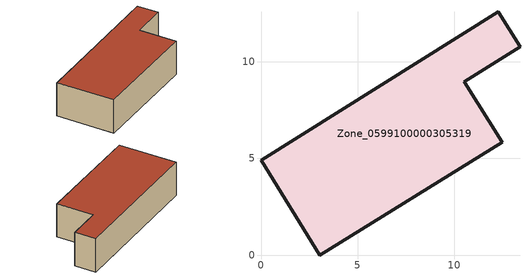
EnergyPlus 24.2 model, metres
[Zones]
Zone_0599100000305319
 floor ground (C_G): 0,4.89 12.26,12.57 13.39,10.77 10.52,8.96 12.48,5.85 3.05,0 z0
 wall outside (C_F): 3.05,0 12.48,5.85 10.52,8.96 13.39,10.77 12.26,12.57 0,4.89 3.05,0 z0:3.46
 roof outside (C_R): 12.26,12.57 0,4.89 3.05,0 12.48,5.85 10.52,8.96 13.39,10.77 z3.46
[BUILDING]
Pand.0599100000305319: North Axis=0; Terrain=City; Loads Convergence Tolerance Value=0.04; Temperature Convergence Tolerance Value=0.4; Solar Distribution=FullExterior; Maximum Number of Warmup Days=25; Minimum Number of Warmup Days=1
[Site:Location]
Rotterdam.The.Hague.AP_ZH_NLD Design_Conditions: Latitude=51.96; Longitude=4.45; Time Zone=1; Elevation=-4.5
[SITE:GROUNDTEMPERATURE:BUILDINGSURFACE]
18, 18, 18, 18, 18, 18, 18, 18, 18, 18, 18, 18
[MATERIAL] Thermal Absorptance=0.9; Solar Absorptance=0.7; Visible Absorptance=0.7
Name | Roughness | Thickness | Conductivity | Density | Specific Heat
G.TI.1946 | MediumSmooth | 0.15 | 1 | 540 | 1210
F.TI.1946 | Rough | 0.3 | 0.857143 | 1920 | 840
R.TI.1946 | MediumRough | 0.2 | 0.1 | 1500 | 1000
[CONSTRUCTION]
C_G: G.TI.1946
C_F: F.TI.1946
C_R: R.TI.1946
[ZONE]
Zone_0599100000305319: Type=1; Multiplier=1; Ceiling Height=Autocalculate; Volume=Autocalculate; Floor Area=autocalculate; Part of Total Floor Area=Yes
[ZONEINFILTRATION:DESIGNFLOWRATE]
Infil_Zone_0599100000305319: Zone or ZoneList or Space or SpaceList=Zone_0599100000305319; Schedule=AlwaysOn; Design Flow Rate Calculation Method=Flow/Area; Flow Rate per Floor Area=0.003; Constant Term Coefficient=1; Temperature Term Coefficient=0; Velocity Term Coefficient=0; Velocity Squared Term Coefficient=0
[HVACTEMPLATE:ZONE:IDEALLOADSAIRSYSTEM]
Zone_0599100000305319: Maximum Heating Supply Air Temperature=50; Minimum Cooling Supply Air Temperature=13; Maximum Heating Supply Air Humidity Ratio=0.0156; Minimum Cooling Supply Air Humidity Ratio=0.0077; Heating Limit=NoLimit; Cooling Limit=NoLimit; Dehumidification Control Type=ConstantSensibleHeatRatio; Cooling Sensible Heat Ratio=0.7; Dehumidification Setpoint=60; Humidification Control Type=None; Humidification Setpoint=30; Outdoor Air Method=None; Outdoor Air Flow Rate per Person=0.00944; Outdoor Air Flow Rate per Zone Floor Area=0; Outdoor Air Flow Rate per Zone=0; Demand Controlled Ventilation Type=None; Outdoor Air Economizer Type=NoEconomizer; Heat Recovery Type=None; Sensible Heat Recovery Effectiveness=0.7; Latent Heat Recovery Effectiveness=0.65
[ZONECONTROL:THERMOSTAT]
ThermostatControl_Zone_0599100000305319: Zone or ZoneList=Zone_0599100000305319; Control Type Schedule=DualSetpointControlType; Control 1=Thermostat_Zone_0599100000305319; Temperature Difference Between Cutout And Setpoint=0
[THERMOSTATSETPOINT:DUALSETPOINT]
Thermostat_Zone_0599100000305319: Heating Setpoint Temperature Schedule=HeatingSetpoint_Zone_0599100000305319; Cooling Setpoint Temperature Schedule=CoolingSetpoint_Zone_0599100000305319
[SCHEDULE:COMPACT]
HeatingSetpoint_Zone_0599100000305319: Through: 12/31, For: AllDays, Until: 24:00, 21
CoolingSetpoint_Zone_0599100000305319: Through: 12/31, For: AllDays, Until: 24:00, 24
DualSetpointControlType: Through: 12/31, For: AllDays, Until: 24:00, 4
AlwaysOn: Through: 12/31, For: AllDays, Until: 24:00, 1
